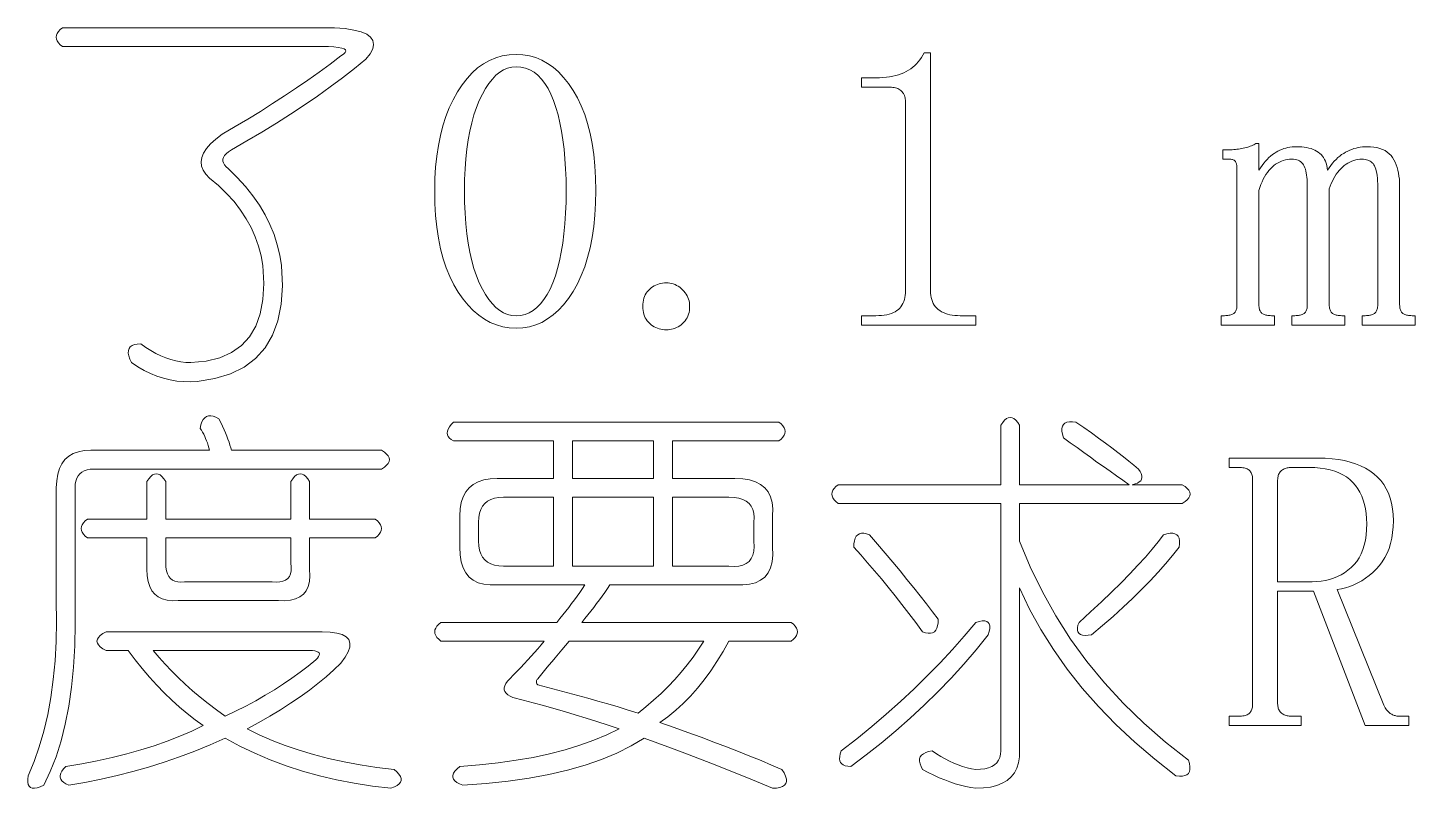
# Model space of a CAD drawing. Extents: x 0 to 297, y 0 to 210.
# Drawn here: x 128.84 to 146.59, y 24.9 to 34.62 of the extents above; entities that cross this region are included whole.
import ezdxf

# ---------------------------------------------------------------- set-up
doc = ezdxf.new("R2010")
doc.units = 0

msp = doc.modelspace()

# ---------------------------------------------------------------- linework, layer by layer
at = {"color": 255, "lineweight": 13}
for points in [[(129.286, 34.615), (132.766, 34.615), (132.9, 34.604), (133.013, 34.586), (133.105, 34.562), (133.176, 34.532), (133.226, 34.495), (133.256, 34.452), (133.265, 34.402), (133.253, 34.346), (133.22, 34.284), (133.166, 34.215), (133.019, 34.096), (132.867, 33.977), (132.709, 33.859), (132.545, 33.742), (132.376, 33.625), (132.201, 33.51), (132.021, 33.395), (131.835, 33.281), (131.643, 33.168), (131.446, 33.055), (131.41, 33.031), (131.381, 33.007), (131.359, 32.983), (131.344, 32.959), (131.336, 32.935), (131.336, 32.911), (131.343, 32.887), (131.357, 32.863), (131.378, 32.839), (131.406, 32.815), (131.521, 32.702), (131.625, 32.586), (131.719, 32.468), (131.803, 32.348), (131.876, 32.225), (131.939, 32.1), (131.991, 31.972), (132.033, 31.842), (132.065, 31.71), (132.086, 31.575), (132.097, 31.316), (132.081, 31.081), (132.039, 30.871), (131.971, 30.686), (131.876, 30.525), (131.755, 30.39), (131.607, 30.279), (131.433, 30.193), (131.233, 30.132), (131.006, 30.095), (130.919, 30.09), (130.832, 30.092), (130.746, 30.1), (130.661, 30.114), (130.576, 30.135), (130.493, 30.162), (130.41, 30.196), (130.328, 30.236), (130.247, 30.282), (130.166, 30.335), (130.146, 30.381), (130.133, 30.422), (130.127, 30.458), (130.128, 30.489), (130.136, 30.515), (130.152, 30.537), (130.175, 30.554), (130.205, 30.566), (130.242, 30.573), (130.286, 30.575), (130.35, 30.53), (130.414, 30.489), (130.478, 30.453), (130.542, 30.422), (130.606, 30.395), (130.67, 30.374), (130.734, 30.357), (130.798, 30.345), (130.862, 30.338), (130.926, 30.335), (131.123, 30.355), (131.296, 30.398), (131.446, 30.464), (131.573, 30.553), (131.676, 30.665), (131.757, 30.801), (131.814, 30.96), (131.848, 31.142), (131.859, 31.347), (131.846, 31.575), (131.825, 31.702), (131.793, 31.825), (131.751, 31.945), (131.699, 32.062), (131.636, 32.175), (131.563, 32.286), (131.479, 32.393), (131.385, 32.497), (131.281, 32.598), (131.166, 32.695), (131.117, 32.744), (131.083, 32.794), (131.063, 32.846), (131.057, 32.9), (131.066, 32.955), (131.089, 33.012), (131.127, 33.07), (131.179, 33.13), (131.245, 33.192), (131.326, 33.255), (131.493, 33.352), (131.656, 33.449), (131.816, 33.547), (131.973, 33.646), (132.126, 33.745), (132.277, 33.846), (132.424, 33.947), (132.568, 34.049), (132.709, 34.152), (132.846, 34.255), (132.88, 34.278), (132.901, 34.298), (132.909, 34.316), (132.904, 34.332), (132.886, 34.345), (132.856, 34.356), (132.813, 34.364), (132.757, 34.37), (132.688, 34.374), (132.606, 34.375), (129.286, 34.375), (129.257, 34.399), (129.235, 34.423), (129.219, 34.447), (129.209, 34.471), (129.206, 34.495), (129.209, 34.519), (129.219, 34.543), (129.235, 34.567), (129.257, 34.591)], [(135.086, 30.775), (135, 30.78), (134.916, 30.794), (134.835, 30.817), (134.757, 30.849), (134.681, 30.89), (134.609, 30.941), (134.539, 31.001), (134.472, 31.07), (134.408, 31.148), (134.346, 31.235), (134.289, 31.331), (134.238, 31.434), (134.193, 31.545), (134.154, 31.664), (134.121, 31.79), (134.094, 31.924), (134.073, 32.065), (134.058, 32.214), (134.049, 32.371), (134.046, 32.535), (134.049, 32.688), (134.058, 32.835), (134.072, 32.976), (134.093, 33.111), (134.119, 33.24), (134.151, 33.363), (134.188, 33.48), (134.232, 33.591), (134.281, 33.696), (134.336, 33.795), (134.396, 33.886), (134.459, 33.968), (134.526, 34.04), (134.595, 34.102), (134.669, 34.155), (134.745, 34.198), (134.826, 34.232), (134.909, 34.256), (134.996, 34.27), (135.086, 34.275), (135.173, 34.271), (135.256, 34.257), (135.337, 34.234), (135.414, 34.202), (135.489, 34.16), (135.56, 34.11), (135.629, 34.05), (135.694, 33.981), (135.757, 33.903), (135.816, 33.815), (135.871, 33.72), (135.921, 33.617), (135.964, 33.507), (136.002, 33.39), (136.034, 33.265), (136.06, 33.134), (136.08, 32.995), (136.095, 32.849), (136.103, 32.696), (136.106, 32.535), (136.103, 32.375), (136.095, 32.221), (136.08, 32.075), (136.06, 31.935), (136.034, 31.803), (136.002, 31.677), (135.964, 31.559), (135.921, 31.447), (135.871, 31.343), (135.816, 31.245), (135.757, 31.156), (135.694, 31.076), (135.629, 31.006), (135.56, 30.944), (135.489, 30.893), (135.414, 30.85), (135.337, 30.818), (135.256, 30.794), (135.173, 30.78)], [(140.386, 34.295), (140.386, 31.255), (140.387, 31.224), (140.39, 31.194), (140.395, 31.166), (140.402, 31.14), (140.411, 31.115), (140.422, 31.092), (140.435, 31.07), (140.45, 31.05), (140.467, 31.032), (140.486, 31.015), (140.507, 31), (140.529, 30.986), (140.553, 30.974), (140.579, 30.964), (140.606, 30.955), (140.635, 30.948), (140.665, 30.942), (140.697, 30.938), (140.731, 30.936), (140.766, 30.935), (140.966, 30.935), (140.966, 30.815), (139.506, 30.815), (139.506, 30.935), (139.686, 30.935), (139.725, 30.936), (139.762, 30.938), (139.796, 30.942), (139.829, 30.948), (139.859, 30.955), (139.887, 30.964), (139.912, 30.974), (139.936, 30.986), (139.957, 31), (139.976, 31.015), (139.993, 31.032), (140.009, 31.05), (140.022, 31.07), (140.034, 31.092), (140.044, 31.115), (140.052, 31.14), (140.058, 31.166), (140.063, 31.194), (140.065, 31.224), (140.066, 31.255), (140.066, 33.675), (140.066, 33.691), (140.064, 33.706), (140.062, 33.721), (140.058, 33.734), (140.054, 33.748), (140.048, 33.76), (140.042, 33.773), (140.034, 33.784), (140.026, 33.795), (140.016, 33.805), (140.006, 33.815), (139.994, 33.823), (139.982, 33.831), (139.968, 33.837), (139.954, 33.843), (139.938, 33.847), (139.922, 33.851), (139.904, 33.853), (139.886, 33.855), (139.866, 33.855), (139.506, 33.855), (139.506, 33.975), (139.686, 33.975), (139.733, 33.976), (139.779, 33.978), (139.822, 33.982), (139.864, 33.988), (139.904, 33.995), (139.942, 34.004), (139.978, 34.014), (140.013, 34.026), (140.045, 34.04), (140.076, 34.055), (140.106, 34.072), (140.133, 34.09), (140.16, 34.11), (140.185, 34.132), (140.209, 34.155), (140.231, 34.18), (140.252, 34.206), (140.271, 34.234), (140.29, 34.264), (140.306, 34.295)], [(135.086, 34.115), (135.031, 34.111), (134.978, 34.098), (134.926, 34.077), (134.877, 34.046), (134.829, 34.008), (134.783, 33.96), (134.738, 33.905), (134.696, 33.84), (134.655, 33.767), (134.616, 33.685), (134.58, 33.596), (134.548, 33.502), (134.519, 33.401), (134.495, 33.295), (134.474, 33.183), (134.457, 33.065), (134.443, 32.941), (134.434, 32.812), (134.428, 32.676), (134.426, 32.535), (134.428, 32.387), (134.434, 32.245), (134.443, 32.11), (134.457, 31.982), (134.474, 31.86), (134.495, 31.746), (134.519, 31.638), (134.548, 31.537), (134.58, 31.443), (134.616, 31.355), (134.655, 31.275), (134.696, 31.204), (134.738, 31.141), (134.783, 31.086), (134.829, 31.04), (134.877, 31.002), (134.926, 30.973), (134.978, 30.952), (135.031, 30.939), (135.086, 30.935), (135.145, 30.939), (135.201, 30.952), (135.255, 30.973), (135.305, 31.002), (135.354, 31.04), (135.399, 31.086), (135.443, 31.141), (135.483, 31.204), (135.521, 31.275), (135.556, 31.355), (135.589, 31.443), (135.617, 31.537), (135.643, 31.638), (135.665, 31.746), (135.684, 31.86), (135.699, 31.982), (135.711, 32.11), (135.719, 32.245), (135.725, 32.387), (135.726, 32.535), (135.725, 32.676), (135.72, 32.812), (135.712, 32.941), (135.701, 33.065), (135.686, 33.183), (135.669, 33.295), (135.648, 33.401), (135.624, 33.502), (135.597, 33.596), (135.566, 33.685), (135.533, 33.767), (135.496, 33.84), (135.456, 33.905), (135.413, 33.96), (135.366, 34.008), (135.317, 34.046), (135.264, 34.077), (135.208, 34.098), (135.149, 34.111)], [(144.186, 33.055), (144.206, 33.055), (144.226, 33.056), (144.246, 33.057), (144.266, 33.058), (144.286, 33.06), (144.306, 33.062), (144.326, 33.065), (144.346, 33.068), (144.366, 33.071), (144.386, 33.075), (144.406, 33.079), (144.425, 33.084), (144.443, 33.089), (144.46, 33.094), (144.476, 33.1), (144.492, 33.106), (144.507, 33.113), (144.521, 33.12), (144.534, 33.127), (144.546, 33.135), (144.586, 33.135), (144.586, 32.795), (144.606, 32.826), (144.627, 32.856), (144.648, 32.883), (144.669, 32.909), (144.691, 32.933), (144.713, 32.955), (144.736, 32.975), (144.759, 32.994), (144.782, 33.01), (144.806, 33.025), (144.83, 33.039), (144.855, 33.05), (144.88, 33.061), (144.905, 33.07), (144.931, 33.078), (144.957, 33.084), (144.984, 33.089), (145.011, 33.092), (145.038, 33.095), (145.066, 33.095), (145.101, 33.095), (145.135, 33.092), (145.167, 33.089), (145.197, 33.084), (145.226, 33.078), (145.253, 33.07), (145.279, 33.061), (145.303, 33.05), (145.325, 33.039), (145.346, 33.025), (145.365, 33.01), (145.383, 32.994), (145.399, 32.975), (145.413, 32.955), (145.426, 32.933), (145.437, 32.909), (145.447, 32.883), (145.455, 32.856), (145.461, 32.826), (145.466, 32.795), (145.487, 32.826), (145.507, 32.856), (145.529, 32.883), (145.551, 32.909), (145.574, 32.933), (145.597, 32.955), (145.621, 32.975), (145.645, 32.994), (145.671, 33.01), (145.696, 33.025), (145.722, 33.039), (145.749, 33.05), (145.775, 33.061), (145.802, 33.07), (145.829, 33.078), (145.856, 33.084), (145.883, 33.089), (145.911, 33.092), (145.938, 33.095), (145.966, 33.095), (146.013, 33.094), (146.056, 33.09), (146.097, 33.083), (146.134, 33.073), (146.169, 33.06), (146.2, 33.045), (146.229, 33.027), (146.254, 33.006), (146.277, 32.982), (146.296, 32.955), (146.313, 32.926), (146.329, 32.896), (146.342, 32.864), (146.354, 32.83), (146.364, 32.795), (146.372, 32.758), (146.378, 32.72), (146.383, 32.68), (146.385, 32.638), (146.386, 32.595), (146.386, 31.075), (146.387, 31.06), (146.388, 31.045), (146.39, 31.032), (146.393, 31.019), (146.396, 31.008), (146.401, 30.997), (146.406, 30.988), (146.412, 30.979), (146.419, 30.972), (146.426, 30.965), (146.435, 30.96), (146.444, 30.954), (146.454, 30.95), (146.465, 30.946), (146.476, 30.943), (146.489, 30.94), (146.502, 30.938), (146.516, 30.936), (146.531, 30.936), (146.546, 30.935), (146.586, 30.935), (146.586, 30.815), (145.906, 30.815), (145.906, 30.935), (145.946, 30.935), (145.962, 30.936), (145.977, 30.936), (145.991, 30.938), (146.004, 30.94), (146.016, 30.943), (146.028, 30.946), (146.039, 30.95), (146.049, 30.954), (146.058, 30.96), (146.066, 30.965), (146.074, 30.972), (146.081, 30.979), (146.087, 30.988), (146.092, 30.997), (146.096, 31.008), (146.1, 31.019), (146.103, 31.032), (146.105, 31.045), (146.106, 31.06), (146.106, 31.075), (146.106, 32.575), (146.106, 32.618), (146.104, 32.657), (146.102, 32.694), (146.098, 32.727), (146.094, 32.758), (146.088, 32.785), (146.082, 32.81), (146.074, 32.831), (146.066, 32.85), (146.056, 32.865), (146.046, 32.879), (146.034, 32.89), (146.022, 32.901), (146.008, 32.91), (145.994, 32.918), (145.978, 32.924), (145.962, 32.929), (145.944, 32.932), (145.926, 32.935), (145.906, 32.935), (145.879, 32.934), (145.851, 32.931), (145.825, 32.926), (145.799, 32.919), (145.774, 32.91), (145.749, 32.899), (145.725, 32.886), (145.701, 32.871), (145.679, 32.854), (145.656, 32.835), (145.635, 32.814), (145.614, 32.792), (145.595, 32.768), (145.576, 32.742), (145.559, 32.715), (145.542, 32.686), (145.527, 32.656), (145.512, 32.624), (145.499, 32.59), (145.486, 32.555), (145.486, 31.075), (145.487, 31.06), (145.488, 31.045), (145.49, 31.032), (145.493, 31.019), (145.496, 31.008), (145.501, 30.997), (145.506, 30.988), (145.512, 30.979), (145.519, 30.972), (145.526, 30.965), (145.535, 30.96), (145.544, 30.954), (145.554, 30.95), (145.565, 30.946), (145.576, 30.943), (145.589, 30.94), (145.602, 30.938), (145.616, 30.936), (145.631, 30.936), (145.646, 30.935), (145.686, 30.935), (145.686, 30.815), (145.006, 30.815), (145.006, 30.935), (145.046, 30.935), (145.062, 30.936), (145.077, 30.936), (145.091, 30.938), (145.104, 30.94), (145.116, 30.943), (145.128, 30.946), (145.139, 30.95), (145.149, 30.954), (145.158, 30.96), (145.166, 30.965), (145.174, 30.972), (145.181, 30.979), (145.187, 30.988), (145.192, 30.997), (145.196, 31.008), (145.2, 31.019), (145.203, 31.032), (145.205, 31.045), (145.206, 31.06), (145.206, 31.075), (145.206, 32.575), (145.206, 32.61), (145.205, 32.644), (145.203, 32.675), (145.2, 32.705), (145.196, 32.733), (145.192, 32.759), (145.187, 32.783), (145.181, 32.806), (145.174, 32.826), (145.166, 32.845), (145.157, 32.862), (145.147, 32.878), (145.135, 32.891), (145.121, 32.903), (145.106, 32.913), (145.089, 32.921), (145.071, 32.927), (145.051, 32.932), (145.029, 32.934), (145.006, 32.935), (144.979, 32.934), (144.951, 32.931), (144.925, 32.926), (144.899, 32.919), (144.874, 32.91), (144.849, 32.899), (144.825, 32.886), (144.801, 32.871), (144.779, 32.854), (144.756, 32.835), (144.735, 32.814), (144.714, 32.791), (144.695, 32.766), (144.676, 32.739), (144.659, 32.71), (144.642, 32.679), (144.627, 32.646), (144.612, 32.611), (144.599, 32.574), (144.586, 32.535), (144.586, 31.075), (144.587, 31.06), (144.588, 31.045), (144.59, 31.032), (144.593, 31.019), (144.596, 31.008), (144.601, 30.997), (144.606, 30.988), (144.612, 30.979), (144.619, 30.972), (144.626, 30.965), (144.635, 30.96), (144.644, 30.954), (144.654, 30.95), (144.665, 30.946), (144.676, 30.943), (144.689, 30.94), (144.702, 30.938), (144.716, 30.936), (144.731, 30.936), (144.746, 30.935), (144.786, 30.935), (144.786, 30.815), (144.106, 30.815), (144.106, 30.935), (144.146, 30.935), (144.162, 30.936), (144.177, 30.936), (144.191, 30.938), (144.204, 30.94), (144.216, 30.943), (144.228, 30.946), (144.239, 30.95), (144.249, 30.954), (144.258, 30.96), (144.266, 30.965), (144.274, 30.972), (144.281, 30.979), (144.287, 30.988), (144.292, 30.997), (144.296, 31.008), (144.3, 31.019), (144.303, 31.032), (144.305, 31.045), (144.306, 31.06), (144.306, 31.075), (144.306, 32.815), (144.306, 32.827), (144.305, 32.838), (144.304, 32.849), (144.303, 32.858), (144.301, 32.868), (144.299, 32.876), (144.296, 32.885), (144.293, 32.892), (144.29, 32.899), (144.286, 32.905), (144.282, 32.911), (144.277, 32.916), (144.271, 32.921), (144.264, 32.924), (144.256, 32.928), (144.248, 32.93), (144.239, 32.933), (144.229, 32.934), (144.218, 32.935), (144.206, 32.935), (144.126, 32.935), (144.126, 33.055)], [(137.006, 30.755), (136.983, 30.756), (136.959, 30.758), (136.937, 30.762), (136.915, 30.768), (136.894, 30.775), (136.873, 30.784), (136.853, 30.794), (136.833, 30.806), (136.815, 30.82), (136.796, 30.835), (136.779, 30.852), (136.764, 30.87), (136.75, 30.889), (136.739, 30.909), (136.729, 30.93), (136.721, 30.953), (136.714, 30.977), (136.71, 31.002), (136.707, 31.028), (136.706, 31.055), (136.707, 31.083), (136.71, 31.109), (136.714, 31.134), (136.721, 31.158), (136.729, 31.18), (136.739, 31.202), (136.75, 31.222), (136.764, 31.241), (136.779, 31.259), (136.796, 31.275), (136.815, 31.29), (136.833, 31.304), (136.853, 31.316), (136.873, 31.326), (136.894, 31.335), (136.915, 31.342), (136.937, 31.348), (136.959, 31.352), (136.983, 31.354), (137.006, 31.355), (137.03, 31.354), (137.053, 31.352), (137.076, 31.347), (137.097, 31.341), (137.119, 31.333), (137.139, 31.323), (137.16, 31.311), (137.179, 31.298), (137.198, 31.282), (137.216, 31.265), (137.233, 31.247), (137.249, 31.228), (137.262, 31.209), (137.274, 31.188), (137.284, 31.168), (137.292, 31.146), (137.298, 31.125), (137.303, 31.102), (137.305, 31.079), (137.306, 31.055), (137.305, 31.028), (137.303, 31.002), (137.298, 30.977), (137.292, 30.953), (137.284, 30.93), (137.274, 30.909), (137.262, 30.889), (137.249, 30.87), (137.233, 30.852), (137.216, 30.835), (137.198, 30.82), (137.179, 30.806), (137.16, 30.794), (137.139, 30.784), (137.119, 30.775), (137.097, 30.768), (137.076, 30.762), (137.053, 30.758), (137.03, 30.756)], [(131.286, 29.615), (131.309, 29.568), (131.331, 29.522), (131.351, 29.478), (131.369, 29.436), (131.386, 29.395), (131.401, 29.356), (131.415, 29.318), (131.427, 29.282), (131.437, 29.248), (131.446, 29.215), (133.366, 29.215), (133.402, 29.191), (133.43, 29.167), (133.45, 29.143), (133.462, 29.119), (133.466, 29.095), (133.462, 29.071), (133.45, 29.047), (133.43, 29.023), (133.402, 28.999), (133.366, 28.975), (129.686, 28.975), (129.641, 28.973), (129.6, 28.966), (129.564, 28.954), (129.533, 28.937), (129.506, 28.915), (129.485, 28.889), (129.468, 28.858), (129.456, 28.822), (129.449, 28.781), (129.446, 28.735), (129.446, 27.295), (129.449, 26.998), (129.443, 26.714), (129.427, 26.444), (129.401, 26.188), (129.366, 25.945), (129.321, 25.716), (129.267, 25.5), (129.203, 25.298), (129.129, 25.11), (129.046, 24.935), (129.001, 24.915), (128.961, 24.902), (128.927, 24.896), (128.899, 24.897), (128.876, 24.905), (128.859, 24.921), (128.847, 24.944), (128.841, 24.974), (128.841, 25.011), (128.846, 25.055), (128.922, 25.236), (128.989, 25.426), (129.047, 25.626), (129.096, 25.836), (129.136, 26.055), (129.168, 26.284), (129.191, 26.522), (129.205, 26.77), (129.21, 27.028), (129.206, 27.295), (129.206, 28.735), (129.211, 28.826), (129.224, 28.908), (129.246, 28.98), (129.277, 29.042), (129.316, 29.095), (129.365, 29.138), (129.422, 29.172), (129.488, 29.196), (129.563, 29.21), (129.646, 29.215), (131.166, 29.215), (131.158, 29.247), (131.149, 29.278), (131.139, 29.308), (131.128, 29.337), (131.116, 29.365), (131.104, 29.393), (131.091, 29.42), (131.077, 29.446), (131.062, 29.471), (131.046, 29.495), (131.056, 29.54), (131.069, 29.577), (131.085, 29.607), (131.104, 29.63), (131.126, 29.645), (131.152, 29.654), (131.181, 29.655), (131.213, 29.649), (131.248, 29.636)], [(141.526, 29.535), (141.526, 28.775), (142.926, 28.775), (142.846, 28.832), (142.765, 28.889), (142.683, 28.947), (142.6, 29.006), (142.516, 29.065), (142.432, 29.126), (142.347, 29.187), (142.261, 29.249), (142.174, 29.312), (142.086, 29.375), (142.073, 29.42), (142.067, 29.46), (142.067, 29.494), (142.073, 29.522), (142.086, 29.545), (142.105, 29.562), (142.131, 29.574), (142.163, 29.58), (142.201, 29.58), (142.246, 29.575), (142.348, 29.504), (142.445, 29.436), (142.537, 29.37), (142.624, 29.306), (142.706, 29.245), (142.784, 29.186), (142.857, 29.13), (142.925, 29.076), (142.988, 29.024), (143.046, 28.975), (143.067, 28.944), (143.081, 28.916), (143.089, 28.89), (143.091, 28.866), (143.086, 28.845), (143.075, 28.826), (143.057, 28.81), (143.033, 28.796), (143.003, 28.784), (142.966, 28.775), (143.606, 28.775), (143.642, 28.751), (143.67, 28.727), (143.69, 28.703), (143.702, 28.679), (143.706, 28.655), (143.702, 28.631), (143.69, 28.607), (143.67, 28.583), (143.642, 28.559), (143.606, 28.535), (141.526, 28.535), (141.526, 28.055), (141.663, 27.725), (141.817, 27.406), (141.989, 27.098), (142.179, 26.801), (142.386, 26.515), (142.611, 26.241), (142.853, 25.978), (143.113, 25.726), (143.391, 25.485), (143.686, 25.255), (143.699, 25.21), (143.705, 25.17), (143.705, 25.136), (143.699, 25.108), (143.686, 25.085), (143.667, 25.068), (143.641, 25.056), (143.609, 25.05), (143.571, 25.05), (143.526, 25.055), (143.254, 25.266), (142.998, 25.484), (142.758, 25.708), (142.534, 25.938), (142.326, 26.175), (142.134, 26.418), (141.958, 26.668), (141.798, 26.924), (141.654, 27.186), (141.526, 27.455), (141.526, 25.295), (141.513, 25.219), (141.491, 25.151), (141.459, 25.091), (141.417, 25.039), (141.366, 24.995), (141.305, 24.959), (141.235, 24.931), (141.155, 24.911), (141.065, 24.899), (140.966, 24.895), (140.902, 24.905), (140.837, 24.918), (140.771, 24.934), (140.704, 24.953), (140.636, 24.975), (140.568, 25.001), (140.499, 25.03), (140.429, 25.062), (140.358, 25.097), (140.286, 25.135), (140.266, 25.174), (140.253, 25.209), (140.247, 25.241), (140.248, 25.27), (140.256, 25.295), (140.272, 25.318), (140.295, 25.337), (140.325, 25.353), (140.362, 25.366), (140.406, 25.375), (140.462, 25.337), (140.518, 25.302), (140.574, 25.27), (140.63, 25.241), (140.686, 25.215), (140.742, 25.193), (140.798, 25.174), (140.854, 25.158), (140.91, 25.145), (140.966, 25.135), (141.027, 25.138), (141.081, 25.145), (141.129, 25.157), (141.171, 25.174), (141.206, 25.195), (141.235, 25.222), (141.257, 25.253), (141.273, 25.289), (141.283, 25.33), (141.286, 25.375), (141.286, 28.535), (139.206, 28.535), (139.177, 28.559), (139.155, 28.583), (139.139, 28.607), (139.129, 28.631), (139.126, 28.655), (139.129, 28.679), (139.139, 28.703), (139.155, 28.727), (139.177, 28.751), (139.206, 28.775), (141.286, 28.775), (141.286, 29.535), (141.31, 29.571), (141.334, 29.599), (141.358, 29.619), (141.382, 29.631), (141.406, 29.635), (141.43, 29.631), (141.454, 29.619), (141.478, 29.599), (141.502, 29.571)], [(134.286, 29.575), (138.446, 29.575), (138.475, 29.551), (138.497, 29.527), (138.513, 29.503), (138.523, 29.479), (138.526, 29.455), (138.523, 29.431), (138.513, 29.407), (138.497, 29.383), (138.475, 29.359), (138.446, 29.335), (137.086, 29.335), (137.086, 28.855), (137.886, 28.855), (137.985, 28.85), (138.072, 28.836), (138.148, 28.812), (138.213, 28.778), (138.266, 28.735), (138.309, 28.682), (138.34, 28.62), (138.36, 28.548), (138.369, 28.466), (138.366, 28.375), (138.366, 27.975), (138.369, 27.877), (138.36, 27.79), (138.34, 27.714), (138.309, 27.649), (138.266, 27.595), (138.213, 27.553), (138.148, 27.522), (138.072, 27.502), (137.985, 27.493), (137.886, 27.495), (136.286, 27.495), (136.254, 27.447), (136.221, 27.399), (136.187, 27.351), (136.152, 27.303), (136.116, 27.255), (136.08, 27.207), (136.043, 27.159), (136.005, 27.111), (135.966, 27.063), (135.926, 27.015), (138.606, 27.015), (138.635, 26.991), (138.657, 26.967), (138.673, 26.943), (138.683, 26.919), (138.686, 26.895), (138.683, 26.871), (138.673, 26.847), (138.657, 26.823), (138.635, 26.799), (138.606, 26.775), (137.806, 26.775), (137.733, 26.642), (137.656, 26.516), (137.576, 26.396), (137.493, 26.282), (137.406, 26.175), (137.317, 26.074), (137.224, 25.98), (137.128, 25.892), (137.029, 25.81), (136.926, 25.735), (137.107, 25.672), (137.283, 25.609), (137.453, 25.547), (137.617, 25.486), (137.776, 25.425), (137.929, 25.366), (138.077, 25.307), (138.219, 25.249), (138.355, 25.192), (138.486, 25.135), (138.514, 25.09), (138.533, 25.049), (138.543, 25.013), (138.544, 24.982), (138.536, 24.955), (138.52, 24.934), (138.495, 24.917), (138.461, 24.905), (138.418, 24.898), (138.366, 24.895), (138.213, 24.959), (138.057, 25.023), (137.899, 25.087), (137.739, 25.151), (137.576, 25.215), (137.411, 25.279), (137.243, 25.343), (137.073, 25.407), (136.901, 25.471), (136.726, 25.535), (136.559, 25.436), (136.377, 25.345), (136.181, 25.263), (135.971, 25.19), (135.746, 25.125), (135.507, 25.07), (135.253, 25.023), (134.985, 24.985), (134.703, 24.956), (134.406, 24.935), (134.363, 24.952), (134.328, 24.97), (134.302, 24.99), (134.285, 25.012), (134.276, 25.035), (134.277, 25.06), (134.286, 25.086), (134.304, 25.114), (134.331, 25.144), (134.366, 25.175), (134.617, 25.194), (134.857, 25.22), (135.087, 25.252), (135.307, 25.29), (135.516, 25.335), (135.715, 25.386), (135.903, 25.444), (136.081, 25.508), (136.249, 25.578), (136.406, 25.655), (136.263, 25.702), (136.121, 25.748), (135.981, 25.792), (135.843, 25.834), (135.706, 25.875), (135.571, 25.914), (135.437, 25.952), (135.305, 25.988), (135.175, 26.022), (135.046, 26.055), (135.01, 26.072), (134.981, 26.09), (134.959, 26.11), (134.944, 26.132), (134.936, 26.155), (134.936, 26.18), (134.943, 26.206), (134.957, 26.234), (134.978, 26.264), (135.006, 26.295), (135.054, 26.343), (135.101, 26.391), (135.147, 26.439), (135.192, 26.487), (135.236, 26.535), (135.28, 26.583), (135.323, 26.631), (135.365, 26.679), (135.406, 26.727), (135.446, 26.775), (134.126, 26.775), (134.097, 26.799), (134.075, 26.823), (134.059, 26.847), (134.049, 26.871), (134.046, 26.895), (134.049, 26.919), (134.059, 26.943), (134.075, 26.967), (134.097, 26.991), (134.126, 27.015), (135.606, 27.015), (135.646, 27.063), (135.685, 27.111), (135.723, 27.159), (135.76, 27.207), (135.796, 27.255), (135.832, 27.303), (135.867, 27.351), (135.901, 27.399), (135.934, 27.447), (135.966, 27.495), (134.846, 27.495), (134.755, 27.493), (134.673, 27.502), (134.601, 27.522), (134.539, 27.553), (134.486, 27.595), (134.443, 27.649), (134.409, 27.714), (134.385, 27.79), (134.371, 27.877), (134.366, 27.975), (134.366, 28.375), (134.371, 28.466), (134.385, 28.548), (134.409, 28.62), (134.443, 28.682), (134.486, 28.735), (134.539, 28.778), (134.601, 28.812), (134.673, 28.836), (134.755, 28.85), (134.846, 28.855), (135.566, 28.855), (135.566, 29.335), (134.286, 29.335), (134.257, 29.352), (134.235, 29.37), (134.219, 29.39), (134.209, 29.412), (134.206, 29.435), (134.209, 29.46), (134.219, 29.486), (134.235, 29.514), (134.257, 29.544)], [(136.846, 29.335), (135.806, 29.335), (135.806, 28.855), (136.846, 28.855)], [(146.306, 28.315), (146.304, 28.237), (146.297, 28.162), (146.286, 28.091), (146.271, 28.024), (146.251, 27.96), (146.227, 27.9), (146.198, 27.843), (146.165, 27.79), (146.128, 27.741), (146.086, 27.695), (146.042, 27.653), (145.996, 27.614), (145.949, 27.579), (145.901, 27.548), (145.851, 27.52), (145.801, 27.496), (145.749, 27.475), (145.696, 27.458), (145.642, 27.445), (145.586, 27.435), (146.186, 25.955), (146.194, 25.94), (146.203, 25.925), (146.211, 25.912), (146.22, 25.899), (146.229, 25.888), (146.238, 25.877), (146.247, 25.868), (146.257, 25.859), (146.266, 25.852), (146.276, 25.845), (146.286, 25.84), (146.297, 25.834), (146.307, 25.83), (146.318, 25.826), (146.329, 25.823), (146.34, 25.82), (146.351, 25.818), (146.363, 25.816), (146.374, 25.816), (146.386, 25.815), (146.506, 25.815), (146.506, 25.695), (145.946, 25.695), (145.286, 27.415), (144.826, 27.415), (144.826, 25.975), (144.827, 25.96), (144.828, 25.945), (144.831, 25.931), (144.834, 25.918), (144.839, 25.905), (144.844, 25.894), (144.851, 25.883), (144.858, 25.873), (144.867, 25.864), (144.876, 25.855), (144.887, 25.848), (144.897, 25.841), (144.909, 25.835), (144.921, 25.83), (144.934, 25.825), (144.947, 25.822), (144.961, 25.819), (144.975, 25.817), (144.991, 25.816), (145.006, 25.815), (145.126, 25.815), (145.126, 25.695), (144.206, 25.695), (144.206, 25.815), (144.326, 25.815), (144.346, 25.816), (144.364, 25.817), (144.381, 25.819), (144.397, 25.822), (144.411, 25.825), (144.425, 25.83), (144.437, 25.835), (144.448, 25.841), (144.458, 25.848), (144.466, 25.855), (144.474, 25.864), (144.481, 25.873), (144.487, 25.883), (144.492, 25.894), (144.496, 25.905), (144.5, 25.918), (144.503, 25.931), (144.505, 25.945), (144.506, 25.96), (144.506, 25.975), (144.506, 28.835), (144.506, 28.851), (144.505, 28.866), (144.503, 28.88), (144.5, 28.893), (144.496, 28.905), (144.492, 28.917), (144.487, 28.928), (144.481, 28.938), (144.474, 28.947), (144.466, 28.955), (144.458, 28.963), (144.448, 28.97), (144.437, 28.976), (144.425, 28.981), (144.411, 28.985), (144.397, 28.989), (144.381, 28.992), (144.364, 28.994), (144.346, 28.995), (144.326, 28.995), (144.206, 28.995), (144.206, 29.115), (145.346, 29.115), (145.436, 29.113), (145.522, 29.107), (145.603, 29.097), (145.681, 29.083), (145.754, 29.065), (145.823, 29.043), (145.887, 29.017), (145.948, 28.987), (146.004, 28.953), (146.056, 28.915), (146.104, 28.873), (146.146, 28.827), (146.184, 28.777), (146.216, 28.723), (146.244, 28.665), (146.266, 28.603), (146.284, 28.537), (146.296, 28.467), (146.304, 28.393)], [(144.826, 27.535), (145.266, 27.535), (145.325, 27.537), (145.382, 27.542), (145.437, 27.551), (145.49, 27.564), (145.541, 27.58), (145.59, 27.6), (145.637, 27.623), (145.682, 27.65), (145.725, 27.681), (145.766, 27.715), (145.804, 27.753), (145.838, 27.795), (145.868, 27.841), (145.894, 27.891), (145.916, 27.945), (145.934, 28.003), (145.948, 28.065), (145.958, 28.131), (145.964, 28.201), (145.966, 28.275), (145.964, 28.342), (145.959, 28.405), (145.95, 28.466), (145.937, 28.523), (145.921, 28.578), (145.901, 28.629), (145.878, 28.678), (145.851, 28.723), (145.82, 28.766), (145.786, 28.805), (145.748, 28.841), (145.706, 28.874), (145.66, 28.902), (145.61, 28.927), (145.556, 28.948), (145.498, 28.965), (145.436, 28.978), (145.37, 28.988), (145.3, 28.993), (145.226, 28.995), (145.006, 28.995), (144.991, 28.995), (144.975, 28.994), (144.961, 28.992), (144.947, 28.989), (144.934, 28.985), (144.921, 28.981), (144.909, 28.976), (144.897, 28.97), (144.887, 28.963), (144.876, 28.955), (144.867, 28.947), (144.858, 28.938), (144.851, 28.928), (144.844, 28.917), (144.839, 28.905), (144.834, 28.893), (144.831, 28.88), (144.828, 28.866), (144.827, 28.851), (144.826, 28.835)], [(132.206, 28.815), (132.23, 28.851), (132.254, 28.879), (132.278, 28.899), (132.302, 28.911), (132.326, 28.915), (132.35, 28.911), (132.374, 28.899), (132.398, 28.879), (132.422, 28.851), (132.446, 28.815), (132.446, 28.335), (133.286, 28.335), (133.315, 28.311), (133.337, 28.287), (133.353, 28.263), (133.363, 28.239), (133.366, 28.215), (133.363, 28.191), (133.353, 28.167), (133.337, 28.143), (133.315, 28.119), (133.286, 28.095), (132.446, 28.095), (132.446, 27.695), (132.449, 27.612), (132.443, 27.538), (132.427, 27.474), (132.401, 27.42), (132.366, 27.375), (132.321, 27.34), (132.267, 27.314), (132.203, 27.298), (132.129, 27.292), (132.046, 27.295), (130.766, 27.295), (130.69, 27.292), (130.622, 27.298), (130.562, 27.314), (130.51, 27.34), (130.466, 27.375), (130.43, 27.42), (130.402, 27.474), (130.382, 27.538), (130.37, 27.612), (130.366, 27.695), (130.366, 28.095), (129.606, 28.095), (129.577, 28.119), (129.555, 28.143), (129.539, 28.167), (129.529, 28.191), (129.526, 28.215), (129.529, 28.239), (129.539, 28.263), (129.555, 28.287), (129.577, 28.311), (129.606, 28.335), (130.366, 28.335), (130.366, 28.815), (130.39, 28.851), (130.414, 28.879), (130.438, 28.899), (130.462, 28.911), (130.486, 28.915), (130.51, 28.911), (130.534, 28.899), (130.558, 28.879), (130.582, 28.851), (130.606, 28.815), (130.606, 28.335), (132.206, 28.335)], [(135.566, 28.615), (134.926, 28.615), (134.865, 28.612), (134.811, 28.602), (134.763, 28.586), (134.721, 28.564), (134.686, 28.535), (134.657, 28.5), (134.635, 28.458), (134.619, 28.41), (134.609, 28.356), (134.606, 28.295), (134.606, 28.055), (134.609, 27.994), (134.619, 27.94), (134.635, 27.892), (134.657, 27.85), (134.686, 27.815), (134.721, 27.786), (134.763, 27.764), (134.811, 27.748), (134.865, 27.738), (134.926, 27.735), (135.566, 27.735)], [(136.846, 28.615), (135.806, 28.615), (135.806, 27.735), (136.846, 27.735)], [(137.806, 28.615), (137.086, 28.615), (137.086, 27.735), (137.806, 27.735), (137.874, 27.731), (137.934, 27.735), (137.986, 27.747), (138.03, 27.767), (138.066, 27.795), (138.094, 27.831), (138.114, 27.875), (138.126, 27.927), (138.13, 27.987), (138.126, 28.055), (138.126, 28.295), (138.13, 28.356), (138.126, 28.41), (138.114, 28.458), (138.094, 28.5), (138.066, 28.535), (138.03, 28.564), (137.986, 28.586), (137.934, 28.602), (137.874, 28.612)], [(132.206, 28.095), (130.606, 28.095), (130.606, 27.775), (130.609, 27.722), (130.616, 27.676), (130.628, 27.636), (130.645, 27.602), (130.666, 27.575), (130.693, 27.554), (130.724, 27.54), (130.76, 27.532), (130.801, 27.53), (130.846, 27.535), (131.966, 27.535), (132.019, 27.53), (132.065, 27.532), (132.105, 27.54), (132.139, 27.554), (132.166, 27.575), (132.187, 27.602), (132.201, 27.636), (132.209, 27.676), (132.211, 27.722), (132.206, 27.775)], [(139.606, 28.135), (139.709, 28.016), (139.808, 27.9), (139.904, 27.786), (139.997, 27.674), (140.086, 27.565), (140.173, 27.458), (140.256, 27.354), (140.336, 27.252), (140.413, 27.152), (140.486, 27.055), (140.484, 27.01), (140.478, 26.972), (140.468, 26.94), (140.454, 26.914), (140.436, 26.895), (140.414, 26.882), (140.388, 26.876), (140.358, 26.876), (140.324, 26.882), (140.286, 26.895), (140.198, 27.014), (140.11, 27.13), (140.022, 27.244), (139.934, 27.356), (139.846, 27.465), (139.758, 27.572), (139.67, 27.676), (139.582, 27.778), (139.494, 27.878), (139.406, 27.975), (139.408, 28.02), (139.414, 28.058), (139.424, 28.09), (139.438, 28.116), (139.456, 28.135), (139.478, 28.148), (139.504, 28.154), (139.534, 28.154), (139.568, 28.148)], [(143.366, 28.135), (143.411, 28.148), (143.451, 28.154), (143.485, 28.154), (143.513, 28.148), (143.536, 28.135), (143.553, 28.116), (143.565, 28.09), (143.571, 28.058), (143.571, 28.02), (143.566, 27.975), (143.483, 27.87), (143.393, 27.764), (143.297, 27.656), (143.195, 27.546), (143.086, 27.435), (142.971, 27.322), (142.849, 27.208), (142.721, 27.092), (142.587, 26.974), (142.446, 26.855), (142.401, 26.85), (142.363, 26.849), (142.331, 26.853), (142.305, 26.862), (142.286, 26.875), (142.273, 26.894), (142.267, 26.917), (142.267, 26.945), (142.273, 26.978), (142.286, 27.015), (142.434, 27.149), (142.573, 27.278), (142.703, 27.402), (142.824, 27.521), (142.936, 27.635), (143.04, 27.745), (143.135, 27.85), (143.221, 27.95), (143.298, 28.045)], [(140.966, 27.015), (141.011, 27.028), (141.049, 27.034), (141.081, 27.034), (141.107, 27.028), (141.126, 27.015), (141.139, 26.996), (141.145, 26.97), (141.145, 26.938), (141.139, 26.9), (141.126, 26.855), (140.972, 26.666), (140.813, 26.481), (140.649, 26.301), (140.48, 26.126), (140.306, 25.955), (140.128, 25.79), (139.945, 25.629), (139.757, 25.473), (139.564, 25.322), (139.366, 25.175), (139.329, 25.177), (139.297, 25.183), (139.271, 25.193), (139.251, 25.207), (139.236, 25.225), (139.227, 25.247), (139.223, 25.273), (139.225, 25.303), (139.233, 25.337), (139.246, 25.375), (139.443, 25.528), (139.635, 25.684), (139.821, 25.842), (140.001, 26.002), (140.176, 26.165), (140.345, 26.33), (140.509, 26.498), (140.667, 26.668), (140.819, 26.84)], [(129.846, 26.895), (132.606, 26.895), (132.709, 26.891), (132.795, 26.879), (132.863, 26.859), (132.913, 26.831), (132.946, 26.795), (132.961, 26.751), (132.959, 26.699), (132.939, 26.639), (132.901, 26.571), (132.846, 26.495), (132.755, 26.408), (132.657, 26.321), (132.553, 26.235), (132.443, 26.15), (132.326, 26.065), (132.203, 25.982), (132.073, 25.899), (131.937, 25.817), (131.795, 25.736), (131.646, 25.655), (131.802, 25.578), (131.965, 25.506), (132.135, 25.44), (132.312, 25.38), (132.496, 25.325), (132.688, 25.276), (132.887, 25.232), (133.093, 25.194), (133.306, 25.162), (133.526, 25.135), (133.562, 25.104), (133.589, 25.074), (133.607, 25.046), (133.616, 25.02), (133.616, 24.995), (133.608, 24.972), (133.591, 24.95), (133.565, 24.93), (133.53, 24.912), (133.486, 24.895), (133.249, 24.923), (133.017, 24.959), (132.791, 25.003), (132.571, 25.055), (132.356, 25.115), (132.147, 25.183), (131.943, 25.259), (131.745, 25.343), (131.553, 25.435), (131.366, 25.535), (131.173, 25.45), (130.979, 25.37), (130.783, 25.296), (130.585, 25.228), (130.386, 25.165), (130.185, 25.108), (129.983, 25.056), (129.779, 25.01), (129.573, 24.97), (129.366, 24.935), (129.33, 24.952), (129.301, 24.97), (129.279, 24.99), (129.264, 25.012), (129.256, 25.035), (129.256, 25.06), (129.263, 25.086), (129.277, 25.114), (129.298, 25.144), (129.326, 25.175), (129.531, 25.209), (129.729, 25.247), (129.921, 25.289), (130.107, 25.335), (130.286, 25.385), (130.459, 25.439), (130.625, 25.497), (130.785, 25.559), (130.939, 25.625), (131.086, 25.695), (130.983, 25.77), (130.881, 25.849), (130.781, 25.933), (130.683, 26.022), (130.586, 26.115), (130.491, 26.214), (130.397, 26.317), (130.305, 26.425), (130.215, 26.538), (130.126, 26.655), (129.846, 26.655), (129.803, 26.679), (129.769, 26.703), (129.745, 26.727), (129.731, 26.751), (129.726, 26.775), (129.731, 26.799), (129.745, 26.823), (129.769, 26.847), (129.803, 26.871)], [(132.446, 26.655), (130.446, 26.655), (130.52, 26.568), (130.598, 26.481), (130.68, 26.395), (130.766, 26.31), (130.856, 26.225), (130.95, 26.142), (131.048, 26.059), (131.15, 25.977), (131.256, 25.896), (131.366, 25.815), (131.5, 25.88), (131.63, 25.946), (131.756, 26.014), (131.878, 26.084), (131.996, 26.155), (132.11, 26.228), (132.22, 26.302), (132.326, 26.378), (132.428, 26.456), (132.526, 26.535), (132.547, 26.558), (132.561, 26.578), (132.569, 26.596), (132.571, 26.612), (132.566, 26.625), (132.555, 26.636), (132.537, 26.644), (132.513, 26.65), (132.483, 26.654)], [(137.486, 26.775), (135.766, 26.775), (135.719, 26.72), (135.673, 26.666), (135.629, 26.614), (135.587, 26.564), (135.546, 26.515), (135.507, 26.468), (135.469, 26.422), (135.433, 26.378), (135.399, 26.336), (135.366, 26.295), (135.359, 26.287), (135.353, 26.279), (135.349, 26.271), (135.347, 26.263), (135.346, 26.255), (135.347, 26.247), (135.349, 26.239), (135.353, 26.231), (135.359, 26.223), (135.366, 26.215), (135.494, 26.183), (135.622, 26.15), (135.75, 26.116), (135.878, 26.081), (136.006, 26.045), (136.134, 26.009), (136.262, 25.972), (136.39, 25.934), (136.518, 25.895), (136.646, 25.855), (136.748, 25.936), (136.846, 26.02), (136.94, 26.106), (137.03, 26.194), (137.116, 26.285), (137.198, 26.378), (137.276, 26.474), (137.35, 26.572), (137.42, 26.672)]]:
    msp.add_lwpolyline(points, close=True, dxfattribs=at)

doc.saveas('drawing.dxf')
